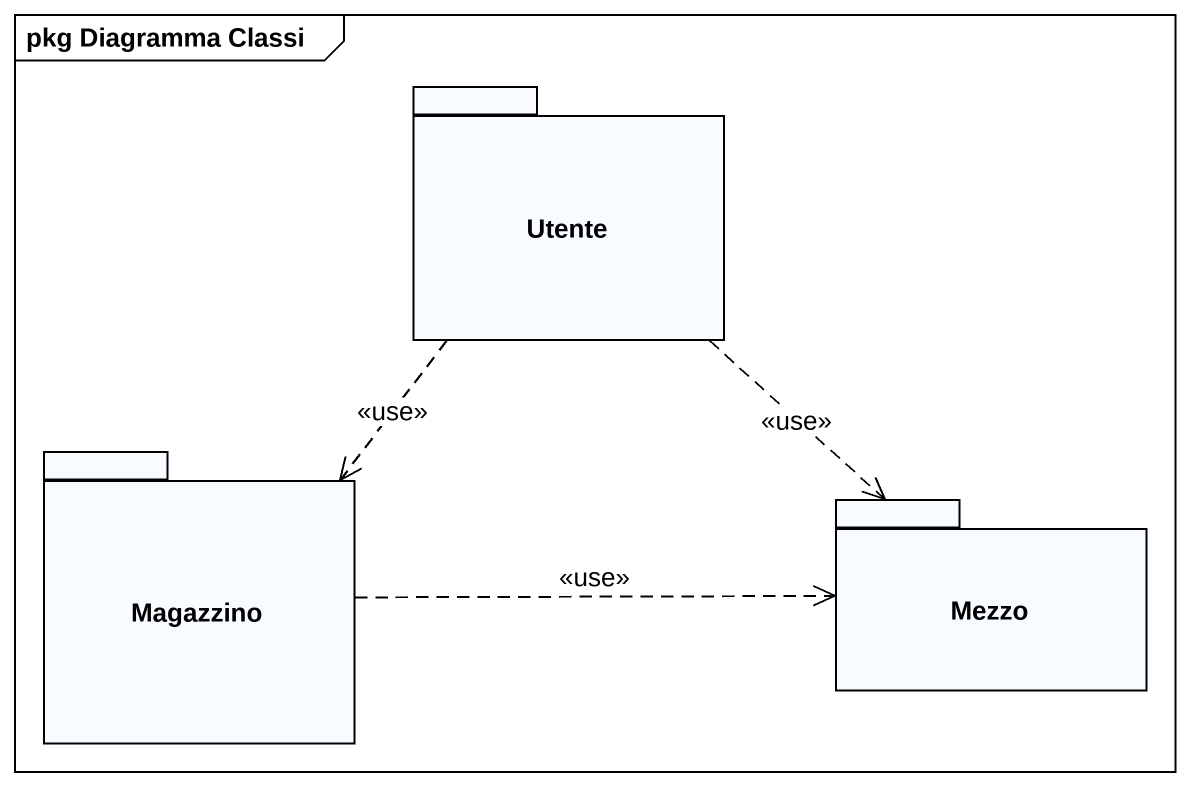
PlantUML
@startuml
mainframe pkg Diagramma Classi
package Utente {
}
package Magazzino {
}
package Mezzo {
}
Utente ..> Magazzino : <<use>>
Utente ..> Mezzo : <<use>>
Magazzino .right.> Mezzo : <<use>>
@enduml
